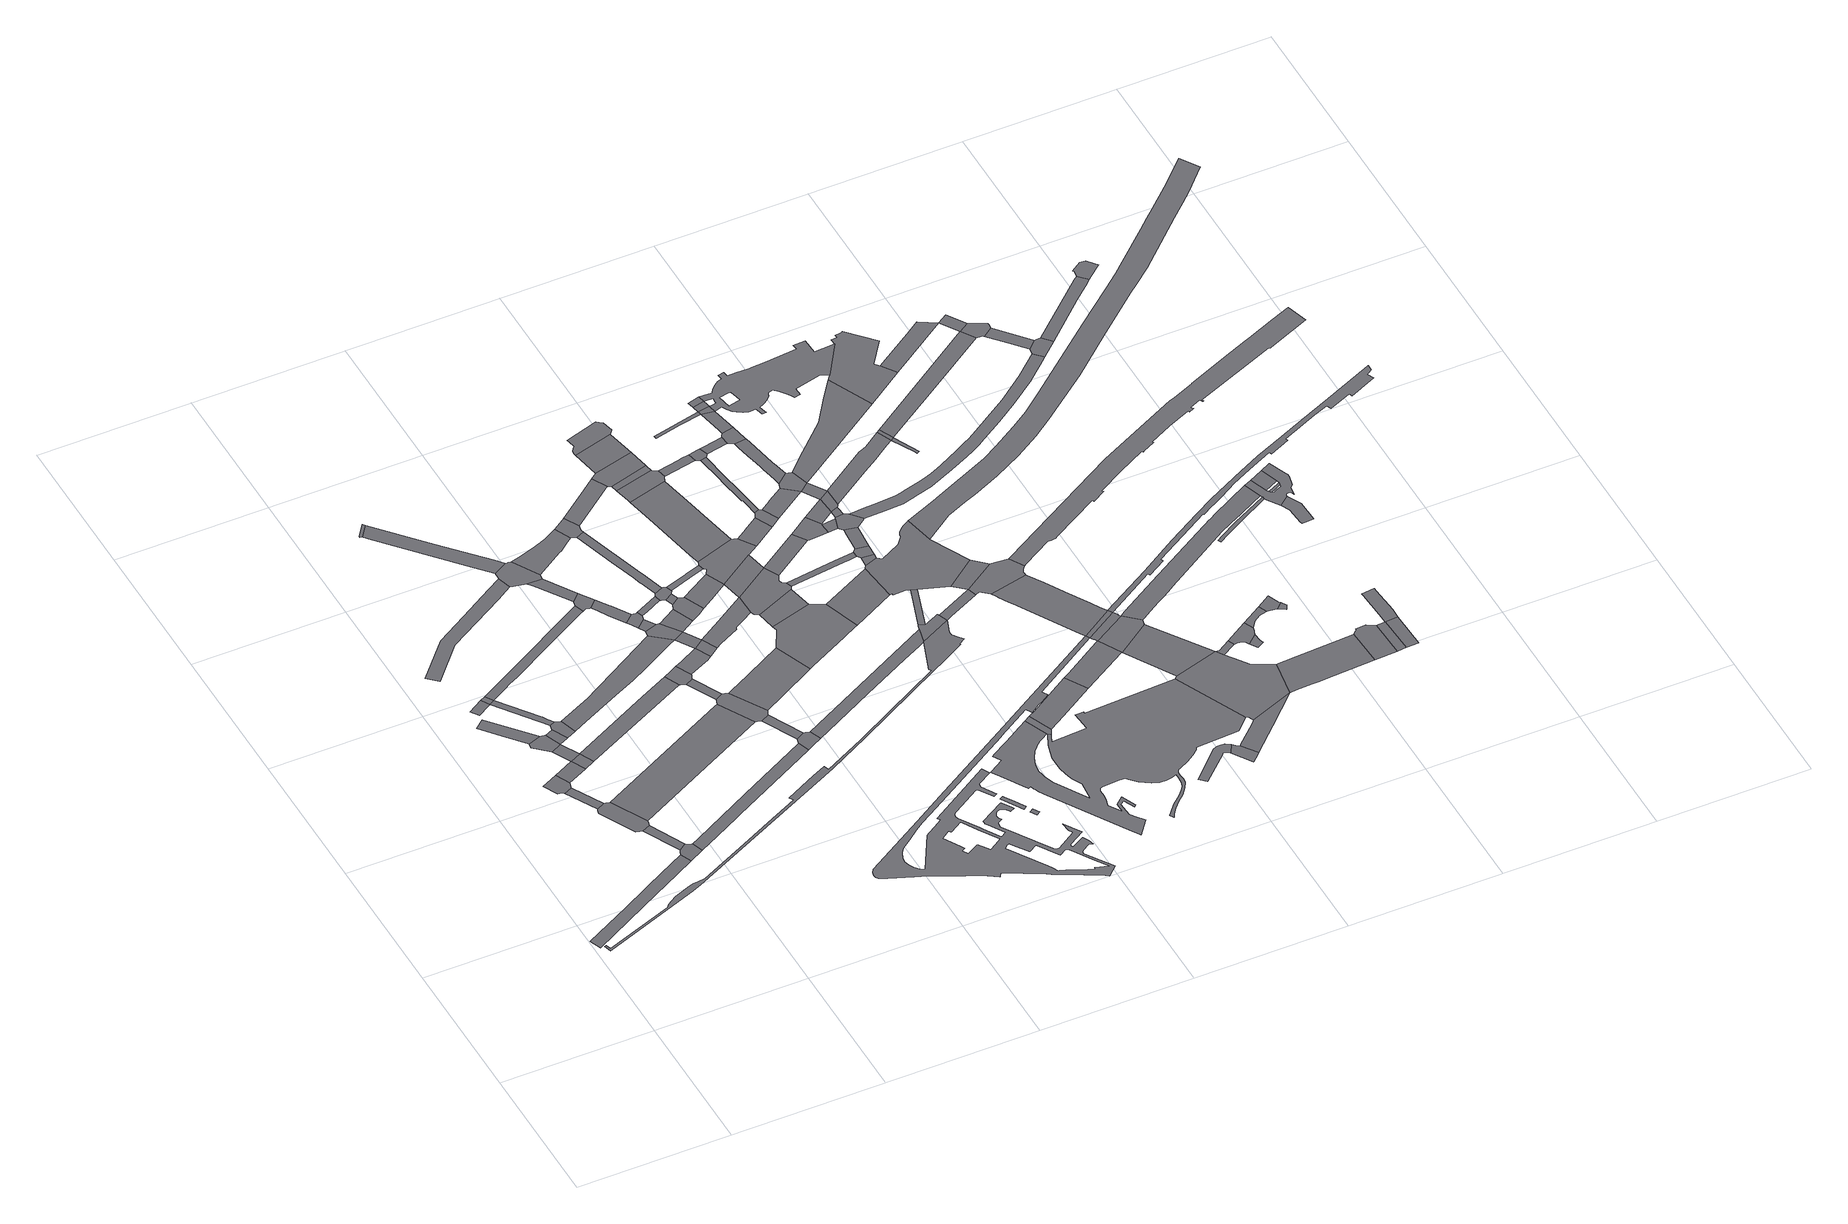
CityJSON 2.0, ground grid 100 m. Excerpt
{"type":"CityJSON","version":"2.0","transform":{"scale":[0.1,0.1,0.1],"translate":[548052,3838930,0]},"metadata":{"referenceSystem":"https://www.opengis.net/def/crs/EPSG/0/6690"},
"CityObjects":{
"road1":{"type":"Road","geometry":[{"type":"MultiSurface","lod":"1","boundaries":[[[0,1,2,3,4,5,6,7,8,9,10]]]}]},
"road2":{"type":"Road","geometry":[{"type":"MultiSurface","lod":"1","boundaries":[[[11,12,13,14,15,16,17,18,19,20]]]}]},
"road3":{"type":"Road","attributes":{"RoadStructureAttribute.sectionType":"1"},"geometry":[{"type":"MultiSurface","lod":"1","boundaries":[[[17,16,21,22]]]}]},
"road4":{"type":"Road","geometry":[{"type":"MultiSurface","lod":"1","boundaries":[[[23,24,22,21,25,26,27,28,29,30,31,32,33,34,35,36]]]}]},
"road5":{"type":"Road","attributes":{"RoadStructureAttribute.sectionType":"1"},"geometry":[{"type":"MultiSurface","lod":"1","boundaries":[[[37,38,39,40,41]]]}]},
"road6":{"type":"Road","attributes":{"RoadStructureAttribute.sectionType":"1"},"geometry":[{"type":"MultiSurface","lod":"1","boundaries":[[[42,43,44,45,46,47]]]}]},
"road7":{"type":"Road","attributes":{"RoadStructureAttribute.sectionType":"1"},"geometry":[{"type":"MultiSurface","lod":"1","boundaries":[[[48,11,20,49]]]}]},
"road8":{"type":"Road","attributes":{"RoadStructureAttribute.sectionType":"1"},"geometry":[{"type":"MultiSurface","lod":"1","boundaries":[[[32,31,50,51,52]]]}]},
"road9":{"type":"Road","geometry":[{"type":"MultiSurface","lod":"1","boundaries":[[[53,54,55,52,51,56,0,10,57,58,59,60]]]}]},
"road10":{"type":"Road","geometry":[{"type":"MultiSurface","lod":"1","boundaries":[[[61,62,41,40,63,64,65,66,67,68]]]}]},
"road11":{"type":"Road","geometry":[{"type":"MultiSurface","lod":"1","boundaries":[[[69,42,47,70]]]}]},
"road12":{"type":"Road","attributes":{"RoadStructureAttribute.sectionType":"1"},"geometry":[{"type":"MultiSurface","lod":"1","boundaries":[[[67,66,48,71]]]}]},
"road13":{"type":"Road","geometry":[{"type":"MultiSurface","lod":"1","boundaries":[[[71,48,49,72]]]}]},
"road14":{"type":"Road","attributes":{"RoadStructureAttribute.sectionType":"1"},"geometry":[{"type":"MultiSurface","lod":"1","boundaries":[[[73,74,75,76,70,47,77,78,79,80]]]}]},
"road15":{"type":"Road","attributes":{"RoadStructureAttribute.sectionType":"1"},"geometry":[{"type":"MultiSurface","lod":"1","boundaries":[[[81,68,67,82]]]}]},
"road16":{"type":"Road","geometry":[{"type":"MultiSurface","lod":"1","boundaries":[[[83,84,80,79,85,86,81,82,87,88]]]}]},
"road17":{"type":"Road","attributes":{"RoadStructureAttribute.sectionType":"1"},"geometry":[{"type":"MultiSurface","lod":"1","boundaries":[[[89,90,91,92,93,94,95,96,97,98]]]}]},
"road18":{"type":"Road","attributes":{"function":"3","RoadStructureAttribute.sectionType":"1"},"geometry":[{"type":"MultiSurface","lod":"1","boundaries":[[[99,100,36,35,101,102]]]}]},
"road19":{"type":"Road","geometry":[{"type":"MultiSurface","lod":"1","boundaries":[[[103,104,105,106,107]]]}]},
"road20":{"type":"Road","attributes":{"RoadStructureAttribute.sectionType":"1"},"geometry":[{"type":"MultiSurface","lod":"1","boundaries":[[[108,109,110,69,70,111,112,113,114,115,116]]]}]},
"road21":{"type":"Road","attributes":{"RoadStructureAttribute.sectionType":"1"},"geometry":[{"type":"MultiSurface","lod":"1","boundaries":[[[117,118,119,71,72,120,121,122,123]]]}]},
"road22":{"type":"Road","attributes":{"RoadStructureAttribute.sectionType":"1"},"geometry":[{"type":"MultiSurface","lod":"1","boundaries":[[[124,125,126,60,59,127,128,129,130]]]}]},
"road23":{"type":"Road","attributes":{"RoadStructureAttribute.sectionType":"1"},"geometry":[{"type":"MultiSurface","lod":"1","boundaries":[[[131,132,133,107,106,134,135,136,137,138]]]}]},
"road24":{"type":"Road","attributes":{"RoadStructureAttribute.sectionType":"1"},"geometry":[{"type":"MultiSurface","lod":"1","boundaries":[[[139,140,141,142,143,144,88,87,145,146,147,148,149,150,151]]]}]},
"road25":{"type":"Road","geometry":[{"type":"MultiSurface","lod":"1","boundaries":[[[152,153,154,155,156,157,158,159,160,161,162,163,164,165,166,167,168,169,170,171,172,173,174,175,176,177,178,179,180,181,182,183,184,185,186,187,188,189,190,191,192,193]]]}]},
"road26":{"type":"Road","geometry":[{"type":"MultiSurface","lod":"1","boundaries":[[[194,195,138,137,196,197,89,98,198,199,200,201,202]]]}]},
"road27":{"type":"Road","attributes":{"RoadStructureAttribute.sectionType":"1"},"geometry":[{"type":"MultiSurface","lod":"1","boundaries":[[[199,203,204,205,206,207,200]]]}]},
"road28":{"type":"Road","geometry":[{"type":"MultiSurface","lod":"1","boundaries":[[[208,209,117,123,210,211,212,213,214,215,216]]]}]},
"road29":{"type":"Road","attributes":{"RoadStructureAttribute.sectionType":"1"},"geometry":[{"type":"MultiSurface","lod":"1","boundaries":[[[213,212,217,218]]]}]},
"road30":{"type":"Road","geometry":[{"type":"MultiSurface","lod":"1","boundaries":[[[207,206,219,220,108,116,221,222,223,224,225]]]}]},
"road31":{"type":"Road","geometry":[{"type":"MultiSurface","lod":"1","boundaries":[[[226,227,218,217,228,229,99,102,230,231,232,233,234,235,236,237]]]}]},
"road32":{"type":"Road","attributes":{"RoadStructureAttribute.sectionType":"1"},"geometry":[{"type":"MultiSurface","lod":"1","boundaries":[[[238,239,225,224,240,241,242,243]]]}]},
"road33":{"type":"Road","attributes":{"RoadStructureAttribute.sectionType":"1"},"geometry":[{"type":"MultiSurface","lod":"1","boundaries":[[[233,232,244,245]]]}]},
"road34":{"type":"Road","geometry":[{"type":"MultiSurface","lod":"1","boundaries":[[[246,243,242,247,248,249,250,251,252]]]}]},
"road35":{"type":"Road","attributes":{"RoadStructureAttribute.sectionType":"1"},"geometry":[{"type":"MultiSurface","lod":"1","boundaries":[[[253,254,208,216,255,256,257,258]]]}]},
"road36":{"type":"Road","attributes":{"RoadStructureAttribute.sectionType":"1"},"geometry":[{"type":"MultiSurface","lod":"1","boundaries":[[[259,260,261,262,263,264,265,266,267,202,201,268,269,270,271,272,273]]]}]},
"road37":{"type":"Road","attributes":{"RoadStructureAttribute.sectionType":"1"},"geometry":[{"type":"MultiSurface","lod":"1","boundaries":[[[274,249,248,275,276]]]}]},
"road38":{"type":"Road","geometry":[{"type":"MultiSurface","lod":"1","boundaries":[[[277,278,245,244,279,124,130,280,281,282,283]]]}]},
"road39":{"type":"Road","geometry":[{"type":"MultiSurface","lod":"1","boundaries":[[[284,276,275,139,151,285,286]]]}]},
"road40":{"type":"Road","attributes":{"RoadStructureAttribute.sectionType":"1"},"geometry":[{"type":"MultiSurface","lod":"1","boundaries":[[[285,151,253,287]]]}]},
"road41":{"type":"Road","geometry":[{"type":"MultiSurface","lod":"1","boundaries":[[[287,253,258,288]]]}]},
"road42":{"type":"Road","attributes":{"RoadStructureAttribute.sectionType":"1"},"geometry":[{"type":"MultiSurface","lod":"1","boundaries":[[[289,290,252,251,291,292]]]}]},
"road43":{"type":"Road","attributes":{"RoadStructureAttribute.sectionType":"1"},"geometry":[{"type":"MultiSurface","lod":"1","boundaries":[[[293,286,285,294]]]}]},
"road44":{"type":"Road","attributes":{"function":"3","RoadStructureAttribute.sectionType":"1"},"geometry":[{"type":"MultiSurface","lod":"1","boundaries":[[[295,296,297,298,237,236,299,300]]]}]},
"road45":{"type":"Road","geometry":[{"type":"MultiSurface","lod":"1","boundaries":[[[301,302,259,273,303,304,305,306]]]}]},
"road46":{"type":"Road","attributes":{"RoadStructureAttribute.sectionType":"1"},"geometry":[{"type":"MultiSurface","lod":"1","boundaries":[[[307,308,309,310,311,312,304,303,313,314,315,316,317,318,319,320,321]]]}]},
"road47":{"type":"Road","geometry":[{"type":"MultiSurface","lod":"1","boundaries":[[[322,321,320,289,292,323,324,325,326,327]]]}]},
"road48":{"type":"Road","attributes":{"RoadStructureAttribute.sectionType":"1"},"geometry":[{"type":"MultiSurface","lod":"1","boundaries":[[[325,324,328,329]]]}]},
"road49":{"type":"Road","geometry":[{"type":"MultiSurface","lod":"1","boundaries":[[[329,328,330,293,294,331,332,333]]]}]},
"road50":{"type":"Road","attributes":{"RoadStructureAttribute.sectionType":"1"},"geometry":[{"type":"MultiSurface","lod":"1","boundaries":[[[334,335,287,288,336,337,338,339,340,341,342,343,344,345]]]}]},
"road51":{"type":"Road","attributes":{"RoadStructureAttribute.sectionType":"1"},"geometry":[{"type":"MultiSurface","lod":"1","boundaries":[[[346,347,348,349,327,326,350,351,352]]]}]},
"road52":{"type":"Road","attributes":{"RoadStructureAttribute.sectionType":"1"},"geometry":[{"type":"MultiSurface","lod":"1","boundaries":[[[353,354,333,332,355,356]]]}]},
"road53":{"type":"Road","attributes":{"RoadStructureAttribute.sectionType":"1"},"geometry":[{"type":"MultiSurface","lod":"1","boundaries":[[[357,358,359,301,306,360]]]}]},
"road54":{"type":"Road","geometry":[{"type":"MultiSurface","lod":"1","boundaries":[[[361,362,363,364,365,366,367]]]}]},
"road55":{"type":"Road","geometry":[{"type":"MultiSurface","lod":"1","boundaries":[[[368,369,370,371]]]}]},
"road56":{"type":"Road","attributes":{"RoadStructureAttribute.sectionType":"1"},"geometry":[{"type":"MultiSurface","lod":"1","boundaries":[[[372,373,374,375,376,377,378,379,380,381,382,383,384,385,386,387,388,389,390,391,392,393,394,395,396,397,398,399,400,401,402,403,404,405,406,407,408,409,410,411,412,413,414,415,416,417,418,419,420,421,422,423,424,425,426,427,428,429,430,431,432,433,434,435,436,437,438,439,440,441,442,443,444,445,446,447,448,449,450,451,452,453,454,455,456,457,458,459,460,461,462,463,464,465,466,467,468,469,470,471,472,473,474,475,476,477,478,479,480,481,482,483,484,485,486,487,488,489,490,491,492],[493,494,495,496,497,498,499,500,501,502,503,504,505,506,507,508],[509,510,511,512,513,514,515,516,517,518,519,520,521,522,523,524,525,526,527,528,529,530]]]}]},
"road57":{"type":"Road","attributes":{"RoadStructureAttribute.sectionType":"1"},"geometry":[{"type":"MultiSurface","lod":"1","boundaries":[[[531,532,283,282,533,534,535,536,193]]]}]},
"road58":{"type":"Road","geometry":[{"type":"MultiSurface","lod":"1","boundaries":[[[537,538,539,540,295,300,541,542,543,544,545]]]}]},
"road59":{"type":"Road","attributes":{"RoadStructureAttribute.sectionType":"1"},"geometry":[{"type":"MultiSurface","lod":"1","boundaries":[[[546,547,539,538]]]}]},
"road60":{"type":"Road","attributes":{"RoadStructureAttribute.sectionType":"1"},"geometry":[{"type":"MultiSurface","lod":"1","boundaries":[[[548,356,334,549]]]}]},
"road61":{"type":"Road","geometry":[{"type":"MultiSurface","lod":"1","boundaries":[[[549,334,345,550,547,546,551,552,553,554,555,556]]]}]},
"road62":{"type":"Road","geometry":[{"type":"MultiSurface","lod":"1","boundaries":[[[557,558,559,560,561,346,352,562,353,356,548,563,564,565]]]}]},
"road63":{"type":"Road","attributes":{"RoadStructureAttribute.sectionType":"1"},"geometry":[{"type":"MultiSurface","lod":"1","boundaries":[[[566,567,568,569,570,571,572,573,560,559]]]}]},
"road64":{"type":"Road","geometry":[{"type":"MultiSurface","lod":"1","boundaries":[[[574,575,576,577,357,360,578,579,580]]]}]},
"road65":{"type":"Road","geometry":[{"type":"MultiSurface","lod":"1","boundaries":[[[581,582,583,570,569,584,585,586]]]}]},
"road66":{"type":"Road","attributes":{"RoadStructureAttribute.sectionType":"1"},"geometry":[{"type":"MultiSurface","lod":"1","boundaries":[[[580,579,582,581]]]}]},
"road67":{"type":"Road","attributes":{"RoadStructureAttribute.sectionType":"1"},"geometry":[{"type":"MultiSurface","lod":"1","boundaries":[[[587,588,575,574]]]}]},
"road68":{"type":"Road","geometry":[{"type":"MultiSurface","lod":"1","boundaries":[[[589,590,591,592,593,594,595,596,588,587,597,598]]]}]},
"road69":{"type":"Road","attributes":{"RoadStructureAttribute.sectionType":"1"},"geometry":[{"type":"MultiSurface","lod":"1","boundaries":[[[599,600,601,602,565,564,563,603]]]}]},
"road70":{"type":"Road","attributes":{"RoadStructureAttribute.sectionType":"1"},"geometry":[{"type":"MultiSurface","lod":"1","boundaries":[[[604,549,556,605,606,607]]]}]},
"road71":{"type":"Road","attributes":{"function":"3","RoadStructureAttribute.sectionType":"1"},"geometry":[{"type":"MultiSurface","lod":"1","boundaries":[[[608,609,545,544,610,611,612,613]]]}]},
"road72":{"type":"Road","attributes":{"RoadStructureAttribute.sectionType":"1"},"geometry":[{"type":"MultiSurface","lod":"1","boundaries":[[[614,615,616,617,618,553,552,619,620,621]]]}]},
"road73":{"type":"Road","attributes":{"RoadStructureAttribute.sectionType":"1"},"geometry":[{"type":"MultiSurface","lod":"1","boundaries":[[[622,623,624,586,585,625]]]}]},
"road74":{"type":"Road","geometry":[{"type":"MultiSurface","lod":"1","boundaries":[[[626,627,628,629,630]]]}]},
"road75":{"type":"Road","geometry":[{"type":"MultiSurface","lod":"1","boundaries":[[[631,632,633,634,635,599,603,636,637]]]}]},
"road76":{"type":"Road","attributes":{"RoadStructureAttribute.sectionType":"1"},"geometry":[{"type":"MultiSurface","lod":"1","boundaries":[[[638,639,640,641,642,643,644,645,646,647,633,632]]]}]},
"road77":{"type":"Road","geometry":[{"type":"MultiSurface","lod":"1","boundaries":[[[648,649,650,651,652,653,654,531,193,192,655,656]]]}]},
"road78":{"type":"Road","geometry":[{"type":"MultiSurface","lod":"1","boundaries":[[[657,658,659,622,625,660,641,640,661,662]]]}]},
"road79":{"type":"Road","geometry":[{"type":"MultiSurface","lod":"1","boundaries":[[[663,604,607,664,665,666,667,668,669]]]}]},
"road80":{"type":"Road","geometry":[{"type":"MultiSurface","lod":"1","boundaries":[[[627,670,671,672,673,674,675,676,677,678,679,680,681,682,683,684,685,686,687,688,689,690,691,692,693,694,695,696,697,698,699,700,701,702,703,704,705,706,707,708,709,710,711,712,713,714,715,716,717,718,719,720,721,722,723,724,725,726,727,728,729,730,731,732,733,734,735,736,737,738,739,740,741,742,743,744,745,746,747,748,749,750,751,752,753,754,755,756,757,758,759,760,761,629,628],[762,763,764,765,766,767,768,769,770,771,772,773,774,775,776,777,778,779,780,781,628]]]}]},
"road81":{"type":"Road","attributes":{"RoadStructureAttribute.sectionType":"1"},"geometry":[{"type":"MultiSurface","lod":"1","boundaries":[[[782,652,651,783]]]}]},
"road82":{"type":"Road","attributes":{"RoadStructureAttribute.sectionType":"1"},"geometry":[{"type":"MultiSurface","lod":"1","boundaries":[[[784,785,786,787,788,789,790,791,792,626,630,793,794]]]}]},
"road83":{"type":"Road","attributes":{"RoadStructureAttribute.sectionType":"1"},"geometry":[{"type":"MultiSurface","lod":"1","boundaries":[[[795,796,797,637,636,798]]]}]},
"road84":{"type":"Road","attributes":{"RoadStructureAttribute.sectionType":"1"},"geometry":[{"type":"MultiSurface","lod":"1","boundaries":[[[799,800,801,802,803,804,805]]]}]},
"road85":{"type":"Road","geometry":[{"type":"MultiSurface","lod":"1","boundaries":[[[806,807,808,809,810]]]}]},
"road86":{"type":"Road","attributes":{"RoadStructureAttribute.sectionType":"1"},"geometry":[{"type":"MultiSurface","lod":"1","boundaries":[[[811,812,657,662,813]]]}]},
"road87":{"type":"Road","geometry":[{"type":"MultiSurface","lod":"1","boundaries":[[[814,815,614,621,816,806,810,817]]]}]},
"road88":{"type":"Road","attributes":{"RoadStructureAttribute.sectionType":"1"},"geometry":[{"type":"MultiSurface","lod":"1","boundaries":[[[818,819,820,667,666,821,822]]]}]},
"road89":{"type":"Road","attributes":{"RoadStructureAttribute.sectionType":"1"},"geometry":[{"type":"MultiSurface","lod":"1","boundaries":[[[823,663,669,824,825,826,827]]]}]},
"road90":{"type":"Road","attributes":{"RoadStructureAttribute.sectionType":"1"},"geometry":[{"type":"MultiSurface","lod":"1","boundaries":[[[828,829,830,814,817,831]]]}]},
"road91":{"type":"Road","attributes":{"RoadStructureAttribute.sectionType":"1"},"geometry":[{"type":"MultiSurface","lod":"1","boundaries":[[[832,833,834,656,655,835,836]]]}]},
"road92":{"type":"Road","geometry":[{"type":"MultiSurface","lod":"1","boundaries":[[[837,838,839,840,795,798,841,842]]]}]},
"road93":{"type":"Road","attributes":{"RoadStructureAttribute.sectionType":"1"},"geometry":[{"type":"MultiSurface","lod":"1","boundaries":[[[843,844,845,846,847,848,849,850,851,852,853,854,855,856,839,838]]]}]},
"road94":{"type":"Road","attributes":{"RoadStructureAttribute.sectionType":"1"},"geometry":[{"type":"MultiSurface","lod":"1","boundaries":[[[857,858,827,859,860,861]]]}]},
"road95":{"type":"Road","geometry":[{"type":"MultiSurface","lod":"1","boundaries":[[[862,863,861,860,864,818,822,865,828,831,866,867,868,869]]]}]},
"road96":{"type":"Road","geometry":[{"type":"MultiSurface","lod":"1","boundaries":[[[870,871,872,873,811,813,874,847,846]]]}]},
"road97":{"type":"Road","attributes":{"RoadStructureAttribute.sectionType":"1"},"geometry":[{"type":"MultiSurface","lod":"1","boundaries":[[[805,875,876,877,878,872,871,879,880]]]}]},
"road98":{"type":"Road","attributes":{"RoadStructureAttribute.sectionType":"1"},"geometry":[{"type":"MultiSurface","lod":"1","boundaries":[[[881,841,798,823,882]]]}]},
"road99":{"type":"Road","geometry":[{"type":"MultiSurface","lod":"1","boundaries":[[[882,823,827,858,883,884]]]}]},
"road100":{"type":"Road","geometry":[{"type":"MultiSurface","lod":"1","boundaries":[[[885,799,805,880]]]}]},
"road101":{"type":"Road","geometry":[{"type":"MultiSurface","lod":"1","boundaries":[[[886,887,888,799,885]]]}]},
"road102":{"type":"Road","geometry":[{"type":"MultiSurface","lod":"1","boundaries":[[[889,890,888,887]]]}]},
"road103":{"type":"Road","geometry":[{"type":"MultiSurface","lod":"1","boundaries":[[[891,892,893,894,895,896,897,898,899,900,809,808,608,613,901,902,903,904,782,783,905,906,907]]]}]},
"road104":{"type":"Road","geometry":[{"type":"MultiSurface","lod":"1","boundaries":[[[908,909,910,911,912,913,914,915,916,917,918,919,920,921]]]}]},
"road105":{"type":"Road","attributes":{"RoadStructureAttribute.sectionType":"6"},"geometry":[{"type":"MultiSurface","lod":"1","boundaries":[[[922,923,924,925,784,794,926,927,928]]]}]},
"road106":{"type":"Road","attributes":{"function":"3","RoadStructureAttribute.sectionType":"1"},"geometry":[{"type":"MultiSurface","lod":"1","boundaries":[[[906,905,832,929]]]}]},
"road107":{"type":"Road","geometry":[{"type":"MultiSurface","lod":"1","boundaries":[[[929,832,836,930,931,932,933,934,935,936,937,938,939,940,941,942,943,944]]]}]},
"road108":{"type":"Road","geometry":[{"type":"MultiSurface","lod":"1","boundaries":[[[945,921,920,946,947,948,949]]]}]},
"road109":{"type":"Road","attributes":{"RoadStructureAttribute.sectionType":"7"},"geometry":[{"type":"MultiSurface","lod":"1","boundaries":[[[950,951,952,953,954,955,956,957,932,931,958,959,960,961,962,963,964,372,965]]]}]},
"road110":{"type":"Road","attributes":{"RoadStructureAttribute.sectionType":"1"},"geometry":[{"type":"MultiSurface","lod":"1","boundaries":[[[966,967,968,882,884,969,970,971,972,973,974,975,976]]]}]},
"road111":{"type":"Road","attributes":{"RoadStructureAttribute.sectionType":"1"},"geometry":[{"type":"MultiSurface","lod":"1","boundaries":[[[977,978,979,980,981,842,841,982,983,984,985]]]}]},
"road112":{"type":"Road","geometry":[{"type":"MultiSurface","lod":"1","boundaries":[[[965,372,492,986]]]}]},
"road113":{"type":"Road","attributes":{"RoadStructureAttribute.sectionType":"7"},"geometry":[{"type":"MultiSurface","lod":"1","boundaries":[[[987,988,989,986,492,990,991,922,992]]]}]},
"road114":{"type":"Road","geometry":[{"type":"MultiSurface","lod":"1","boundaries":[[[992,922,928,993,994,995]]]}]},
"road115":{"type":"Road","geometry":[{"type":"MultiSurface","lod":"1","boundaries":[[[996,997,998,999,1000,1001,1002,1003,1004,1005,1006,1007,1008,1009,1010,1011,1012,1013,1014,1015,1016,1017,1018,1019,1020,1021,1022,1023,1024,1025,889,887,1026,1027,1028,1029,885,880,1030,1031,1032,1033,1034,1035,1036,1037,1038,1039,1040,1041,1042,1043,1044,1045,1046,1047],[1048,1049,1050,1051,1052,1053,1054,1055,1056,1057,1058,1059,1060,1061]]]}]},
"road116":{"type":"Road","attributes":{"RoadStructureAttribute.sectionType":"1"},"geometry":[{"type":"MultiSurface","lod":"1","boundaries":[[[1062,1063,1064,1065,1066,1067,1068,1069,949,948]]]}]},
"road117":{"type":"Road","attributes":{"RoadStructureAttribute.sectionType":"1"},"geometry":[{"type":"MultiSurface","lod":"1","boundaries":[[[1070,993,928,1071,1072]]]}]},
"road118":{"type":"Road","geometry":[{"type":"MultiSurface","lod":"1","boundaries":[[[1073,966,976,1074]]]}]},
"road119":{"type":"Road","geometry":[{"type":"MultiSurface","lod":"1","boundaries":[[[1072,1071,753,752,1075,1076,1064,1063,1077,1078,1079,1080,1081,1082]]]}]},
"road120":{"type":"Road","geometry":[{"type":"MultiSurface","lod":"1","boundaries":[[[1083,1084,1085,1086,1087,1074,976]]]}]},
"road121":{"type":"Road","geometry":[{"type":"MultiSurface","lod":"1","boundaries":[[[1088,1089,1072,1082,1090,1091]]]}]},
"road122":{"type":"Road","attributes":{"RoadStructureAttribute.sectionType":"1"},"geometry":[{"type":"MultiSurface","lod":"1","boundaries":[[[1092,1093,1094,1095,1096,1097,1098,1099,1100,1101,1102,1103,1104,1105,1106,1107,1108,1109,1110,1111,1112,1113,1114,1115,1116,1117,1118,869,868,1119,1120,1121,1122,1123,1124,1125,1126,1127,1128,1129,1130,1131,1132,1133,1134,1135,1136,1137,1138,1139]]]}]},
"road123":{"type":"Road","geometry":[{"type":"MultiSurface","lod":"1","boundaries":[[[1140,1141,1142,1143,1144,1006,1005,1145,1146,977,985,1147,1148,1149,1150,1151]]]}]},
"road124":{"type":"Road","geometry":[{"type":"MultiSurface","lod":"1","boundaries":[[[1152,1088,1091,1153,1154,1155,1156,1157,1158,1159,1160]]]}]},
"road125":{"type":"Road","geometry":[{"type":"MultiSurface","lod":"1","boundaries":[[[1161,1162,1163,1158,1157]]]}]},
"road126":{"type":"Road","attributes":{"RoadStructureAttribute.sectionType":"1"},"geometry":[{"type":"MultiSurface","lod":"1","boundaries":[[[1164,1073,1074,1165,1166,1167]]]}]},
"road127":{"type":"Road","attributes":{"RoadStructureAttribute.sectionType":"1"},"geometry":[{"type":"MultiSurface","lod":"1","boundaries":[[[1168,1152,1160,1169,1170,1171]]]}]},
"road128":{"type":"Road","attributes":{"RoadStructureAttribute.sectionType":"1"},"geometry":[{"type":"MultiSurface","lod":"1","boundaries":[[[1172,1173,1077,1063,1174,1175,1176,1177,1178]]]}]},
"road129":{"type":"Road","attributes":{"RoadStructureAttribute.sectionType":"1"},"geometry":[{"type":"MultiSurface","lod":"1","boundaries":[[[1179,1180,1181,1182,1183,1184,1185,1186,1187,992,995,1188,1189,1190,1191,1192,1193,1194,1195,1196,1197,1198,1199,1200,1201,1202]]]}]},
"road130":{"type":"Road","attributes":{"RoadStructureAttribute.sectionType":"1"},"geometry":[{"type":"MultiSurface","lod":"1","boundaries":[[[1203,1204,1205,1206,1148,1147,1207]]]}]},
"road131":{"type":"Road","geometry":[{"type":"MultiSurface","lod":"1","boundaries":[[[1208,1168,1171,1209,1210,1211,1212]]]}]},
"road132":{"type":"Road","geometry":[{"type":"MultiSurface","lod":"1","boundaries":[[[1213,1214,1215,1216,1211,1210]]]}]},
"road133":{"type":"Road","geometry":[{"type":"MultiSurface","lod":"1","boundaries":[[[1217,1218,1219,1220,1221,1172,1178,1222,1223]]]}]},
"road134":{"type":"Road","attributes":{"RoadStructureAttribute.sectionType":"1"},"geometry":[{"type":"MultiSurface","lod":"1","boundaries":[[[1224,1207,1164,1225]]]}]},
"road135":{"type":"Road","attributes":{"RoadStructureAttribute.sectionType":"1"},"geometry":[{"type":"MultiSurface","lod":"1","boundaries":[[[1226,1227,1223,1222,1228]]]}]},
"road136":{"type":"Road","geometry":[{"type":"MultiSurface","lod":"1","boundaries":[[[1225,1164,1167,1229,1230,1231,1232,1233,1234]]]}]},
"road137":{"type":"Road","geometry":[{"type":"MultiSurface","lod":"1","boundaries":[[[1235,1236,1237,1238,1239,1240,1241,1242,1243]]]}]},
"road138":{"type":"Road","geometry":[{"type":"MultiSurface","lod":"1","boundaries":[[[1244,1226,1228,1245]]]}]},
"road139":{"type":"Road","attributes":{"RoadStructureAttribute.sectionType":"1"},"geometry":[{"type":"MultiSurface","lod":"1","boundaries":[[[1232,1231,1246,1247,1248,1249]]]}]},
"road140":{"type":"Road","attributes":{"RoadStructureAttribute.sectionType":"1"},"geometry":[{"type":"MultiSurface","lod":"1","boundaries":[[[1250,1251,1252,1253,1254,1255,1226,1244]]]}]},
"road141":{"type":"Road","attributes":{"function":"3","RoadStructureAttribute.sectionType":"1"},"geometry":[{"type":"MultiSurface","lod":"1","boundaries":[[[1256,1257,1258,1259,1260,1261,1262,1263,1264,1265,1266,1267,1268,1269,1270,944,943,1271,1272,1273,1274,1275,1276,1277,1278,1279,1280,1281,1282,1283,1284,1285,1286,1287,1288,1289,1290,1291,1292,1293,1294,1295,1296,1297,1298,1299,1300,1301,1302,1303,1304,1305,1306,1307,1308,1309,1310]]]}]},
"road142":{"type":"Road","geometry":[{"type":"MultiSurface","lod":"1","boundaries":[[[1311,1312,1313,1314,1315,1316,1317,1318,1319,1320,1321,1322,1323,1324,1325,965,986,1326,1327,1328,1329,1330,1331,1332,1333,1334,1335,1336,1337,1338,1339,1340,1341,1342,1343,1344,1345,1346,1347]]]}]},
"road143":{"type":"Road","geometry":[{"type":"MultiSurface","lod":"1","boundaries":[[[1249,1248,1348,1092,1139,1349,1350]]]}]},
"road144":{"type":"Road","attributes":{"RoadStructureAttribute.sectionType":"1"},"geometry":[{"type":"MultiSurface","lod":"1","boundaries":[[[1351,1352,1353,1354,1355,1356,1357,1358,1359,1360,1361,1362,1363,1364,1365,1366,1367,1368,891,907,1369,1370,1371,1372,1373,1374,1375,1376,1377,1378,1379,1380,1381,1382,1383,1384]]]}]},
"road145":{"type":"Road","attributes":{"RoadStructureAttribute.sectionType":"1"},"geometry":[{"type":"MultiSurface","lod":"1","boundaries":[[[1385,1386,1387,1388,1389,1390,1391,1392]]]}]},
"road146":{"type":"Road","attributes":{"RoadStructureAttribute.sectionType":"1"},"geometry":[{"type":"MultiSurface","lod":"1","boundaries":[[[1393,1394,1395,1396,1397,1398,1399,1400,1401,1402,1403,1404,1405,1406,1179,1202,1235,1243,1407,1408,1392,1391,1409,1410,1411,1412,1413,1414,1415,1416,1417,1418,1419,1420,1421,1422,1423,1424]]]}]},
"road147":{"type":"Road","geometry":[{"type":"MultiSurface","lod":"1","boundaries":[[[1394,1425,1406,1405,1426,1395]]]}]},
"road148":{"type":"Road","geometry":[{"type":"MultiSurface","lod":"1","boundaries":[[[1396,1427,1404,1403,1428,1397]]]}]},
"road149":{"type":"Road","attributes":{"RoadStructureAttribute.sectionType":"1"},"geometry":[{"type":"MultiSurface","lod":"1","boundaries":[[[1429,1430,1350,1349,1431,1432,1433]]]}]},
"road150":{"type":"Road","geometry":[{"type":"MultiSurface","lod":"1","boundaries":[[[1434,1435,1436,1429,1433,1437,1438,1439,1440]]]}]}
},
"vertices":[
[811,1274,0],[737,1235,0],[528,1123,0],[502,1109,0],[327,1015,0],[326,1015,0],[10,845,0],[38,768,0],[540,1039,0],[616,1080,0],[840,1201,0],
[465,2206,0],[359,2154,0],[405,2059,0],[417,2056,0],[443,2050,0],[444,2046,0],[497,2070,0],[498,2076,0],[507,2102,0],[511,2113,0],
[554,1840,0],[607,1867,0],
[621,1863,0],[608,1866,0],[554,1838,0],[550,1827,0],[543,1805,0],[664,1567,0],[688,1561,0],[704,1557,0],[705,1556,0],[759,1581,0],[759,1583,0],[764,1599,0],[770,1619,0],[646,1857,0],
[297,2823,0],[235,2771,0],[337,2649,0],[450,2517,0],[532,2547,0],
[363,2973,0],[265,2913,0],[302,2863,0],[379,2910,0],[384,2913,0],[395,2920,0],
[600,2272,0],[646,2179,0],
[823,1320,0],[826,1313,0],[874,1348,0],
[912,1327,0],[894,1333,0],[879,1338,0],[821,1300,0],[869,1215,0],[912,1238,0],[940,1252,0],[914,1326,0],
[564,2540,0],[563,2540,0],[445,2493,0],[443,2481,0],[442,2479,0],[537,2396,0],[608,2430,0],[568,2539,0],
[398,2990,0],[433,2941,0],
[672,2309,0],
[718,2215,0],
[637,2658,0],[618,2687,0],[616,2689,0],[616,2690,0],[585,2663,0],[591,2655,0],[629,2603,0],[664,2620,0],
[621,2564,0],[671,2461,0],
[697,2604,0],[667,2615,0],[629,2601,0],[622,2568,0],[737,2493,0],[701,2603,0],
[923,3859,0],[830,3803,0],[597,3662,0],[382,3532,0],[159,3285,0],[227,3224,0],[439,3462,0],[738,3640,0],[839,3700,0],[949,3766,0],
[1575,2332,0],[1559,2324,0],[1170,1825,0],[1705,2098,0],
[422,4627,0],[361,4546,0],[359,4536,0],[373,4532,0],[435,4613,0],
[1215,3451,0],[614,3112,0],[492,3044,0],[532,2997,0],[577,3024,0],[645,3060,0],[908,3208,0],[1220,3383,0],[1236,3391,0],
[1408,2678,0],[1219,2583,0],[919,2432,0],[1004,2356,0],[1332,2521,0],[1371,2539,0],[1452,2578,0],
[1848,1821,0],[1378,1572,0],[969,1355,0],[1075,1323,0],[1243,1411,0],[1274,1428,0],[1875,1745,0],
[968,4015,0],[841,4155,0],[723,4288,0],[401,4500,0],[809,4040,0],[810,4039,0],[925,3909,0],[1016,3960,0],
[1476,3035,0],[1150,2843,0],[1147,2842,0],[1032,2773,0],[1001,2755,0],[932,2714,0],[830,2538,0],[1083,2660,0],[1237,2735,0],[1336,2789,0],[1337,2789,0],[1553,2909,0],[1601,2935,0],
[2807,2050,0],[2817,2035,0],[2451,1834,0],[2188,1691,0],[2019,1602,0],[1904,1546,0],[1891,1577,0],[1804,1535,0],[1591,1429,0],[1606,1400,0],[1389,1296,0],[1220,1211,0],[1034,1122,0],[847,1028,0],[802,1025,0],[767,1020,0],[737,1014,0],[625,971,0],[586,945,0],[558,925,0],[543,907,0],[88,738,0],[77,773,0],[65,769,0],[79,719,0],[96,726,0],[736,965,0],[799,993,0],[1930,1539,0],[2219,1692,0],[2835,2028,0],[2910,2069,0],[3067,2160,0],[3063,2165,0],[3107,2191,0],[3075,2229,0],[3065,2244,0],[3058,2254,0],[3055,2269,0],[3057,2284,0],[3088,2377,0],[2884,2272,0],
[1033,3958,0],[1030,3958,0],[925,3896,0],[924,3875,0],[969,3762,0],[1049,3748,0],[1148,3742,0],[1152,3780,0],[1053,3955,0],
[1068,3720,0],[1088,3691,0],[1222,3494,0],[1225,3491,0],[1278,3542,0],
[1504,2727,0],[1465,2708,0],[1458,2575,0],[1488,2563,0],[1490,2562,0],[1542,2590,0],[1541,2592,0],[1554,2622,0],[1555,2626,0],
[1588,2371,0],[1639,2399,0],
[1224,3486,0],[1218,3463,0],[1257,3401,0],[1269,3400,0],[1282,3397,0],[1287,3397,0],[1340,3448,0],
[1657,2393,0],[1641,2399,0],[1588,2370,0],[1583,2354,0],[1730,2093,0],[1741,2090,0],[1743,2090,0],[1798,2118,0],[1798,2119,0],[1803,2130,0],[1813,2155,0],[1677,2385,0],
[1398,3359,0],[1397,3360,0],[1314,3353,0],[1353,3290,0],[1415,3189,0],[1474,3243,0],
[1859,1860,0],[1912,1888,0],
[1502,3235,0],[1425,3174,0],[1458,3120,0],[1518,3173,0],[1519,3176,0],[1525,3201,0],[1512,3240,0],
[1676,2817,0],[1555,2753,0],[1677,2684,0],[1688,2689,0],[1710,2705,0],[1725,2715,0],
[1403,4090,0],[1366,4070,0],[1317,4044,0],[1301,4036,0],[1284,4029,0],[1275,4025,0],[1268,4022,0],[1218,4004,0],[1109,3970,0],[1337,3900,0],[1339,3901,0],[1351,3908,0],[1405,3950,0],[1447,3983,0],[1451,3986,0],
[1558,3109,0],[1485,3075,0],[1563,3100,0],
[1926,1885,0],[1925,1885,0],[1855,1846,0],[1938,1779,0],[1958,1789,0],[1981,1801,0],[1953,1879,0],
[1585,3098,0],[1672,2974,0],[1586,3097,0],
[1741,2864,0],
[1791,2761,0],
[1667,3317,0],[1662,3314,0],[1565,3220,0],[1675,3273,0],
[1710,3172,0],[1768,3032,0],
[2098,2609,0],[1862,2484,0],[1817,2460,0],[1805,2453,0],[1943,2225,0],[2191,2360,0],
[1491,4152,0],[1480,4143,0],[1486,3974,0],[1540,3998,0],[1534,4018,0],[1543,4055,0],
[1693,3500,0],[1693,3502,0],[1692,3504,0],[1688,3517,0],[1688,3518,0],[1683,3535,0],[1489,3966,0],[1572,3691,0],[1624,3519,0],[1642,3460,0],[1642,3459,0],[1643,3458,0],[1677,3344,0],[1678,3340,0],[1733,3366,0],
[1741,3364,0],[1683,3271,0],[1706,3263,0],[1758,3296,0],[1773,3319,0],[1759,3358,0],
[1726,3210,0],[1777,3246,0],
[1711,3174,0],[1822,3065,0],[1874,3101,0],[1812,3234,0],
[2098,3092,0],[1904,2966,0],[1823,2784,0],[1876,2810,0],[1963,2854,0],[1963,2858,0],[1964,2862,0],[1965,2864,0],[1966,2866,0],[1973,2871,0],[2028,2903,0],[2100,2946,0],
[2010,3441,0],[1913,3409,0],[1904,3406,0],[1760,3359,0],[1774,3320,0],[1916,3368,0],[2020,3403,0],
[2015,3353,0],[1980,3332,0],[1943,3147,0],[2070,3232,0],
[1787,4380,0],[1701,4314,0],[1700,4313,0],[1839,4282,0],
[2703,886,0],[2681,873,0],[2684,868,0],[2767,732,0],[2787,747,0],[2747,816,0],[2708,880,0],
[2813,655,0],[2835,670,0],[2810,712,0],[2787,697,0],
[3747,1898,0],[2923,1386,0],[2423,1077,0],[2164,916,0],[1753,662,0],[1738,642,0],[1734,617,0],[1736,597,0],[1746,582,0],[1766,570,0],[1792,557,0],[1937,501,0],[1973,485,0],[2135,411,0],[2207,376,0],[2291,335,0],[2384,278,0],[2399,306,0],[2635,177,0],[2660,164,0],[2694,145,0],[2745,119,0],[2826,75,0],[2934,14,0],[2952,4,0],[2955,2,0],[3021,62,0],[2930,201,0],[2904,241,0],[2904,253,0],[2914,264,0],[2961,292,0],[2974,297,0],[2991,289,0],[2981,327,0],[2961,363,0],[2876,318,0],[2869,328,0],[2871,338,0],[2876,346,0],[2978,407,0],[2909,521,0],[2915,454,0],[2928,434,0],[2928,426,0],[2925,424,0],[2801,345,0],[2783,342,0],[2773,347,0],[2766,355,0],[2575,660,0],[2578,695,0],[2610,713,0],[2598,735,0],[2597,738,0],[2597,755,0],[2602,770,0],[2614,783,0],[2634,791,0],[2649,788,0],[2664,783,0],[2678,766,0],[2689,751,0],[2717,766,0],[2710,778,0],[2670,839,0],[2669,841,0],[2507,744,0],[2507,734,0],[2507,722,0],[2518,705,0],[2581,603,0],[2544,580,0],[2476,689,0],[2465,707,0],[2395,818,0],[2386,833,0],[2381,853,0],[2383,866,0],[2386,876,0],[2403,886,0],[2587,1003,0],[2597,1003,0],[2605,993,0],[2660,908,0],[2683,921,0],[2624,1015,0],[2629,1041,0],[2726,1101,0],[2700,1151,0],[2412,971,0],[2278,887,0],[2292,865,0],[2234,829,0],[2184,799,0],[2164,783,0],[2022,528,0],[1992,547,0],[1969,572,0],[1954,604,0],[1943,639,0],[1950,674,0],[1965,714,0],[1990,747,0],[2054,795,0],[2124,851,0],[2143,863,0],[2185,890,0],[2253,932,0],[2419,1034,0],[2919,1343,0],[2924,1347,0],[2926,1348,0],[3155,1491,0],[3177,1453,0],[3239,1494,0],[3267,1509,0],[3326,1545,0],[3327,1546,0],[3307,1586,0],[3761,1875,0],[2307,538,0],[2286,572,0],[2311,587,0],[2294,617,0],[2235,719,0],[2289,757,0],[2300,742,0],[2302,744,0],[2387,796,0],[2392,787,0],[2447,695,0],[2456,681,0],[2524,567,0],[2480,539,0],[2437,511,0],[2389,586,0],[2527,488,0],[2544,500,0],[2554,505,0],[2568,484,0],[2633,388,0],[2688,424,0],[2779,285,0],[2826,313,0],[2844,303,0],[2848,296,0],[2935,156,0],[2989,77,0],[2936,94,0],[2908,109,0],[2903,91,0],[2865,108,0],[2748,160,0],[2713,175,0],[2705,179,0],[2690,207,0],[2675,236,0],[2520,482,0],
[2908,2380,0],[2903,2377,0],[2050,1838,0],[2400,2021,0],[2718,2187,0],[2850,2254,0],
[2494,2826,0],[2432,2857,0],[2161,2780,0],[2168,2745,0],[2222,2377,0],[2494,2518,0],[2587,2565,0],[2604,2573,0],[2522,2813,0],
[2399,3016,0],[2137,2904,0],
[2311,3391,0],[2339,3255,0],
[2111,2922,0],[2407,3033,0],[2410,3040,0],[2397,3080,0],[2374,3097,0],[2368,3118,0],[2387,3156,0],
[2301,3549,0],[2295,3551,0],[2279,3557,0],[2021,3468,0],[2013,3442,0],[2037,3390,0],[2386,3442,0],[2384,3444,0],[2316,3544,0],
[2250,3701,0],[2197,3965,0],[2190,4001,0],[2155,4174,0],[1897,4100,0],[1932,3921,0],[2006,3547,0],[2018,3486,0],
[2093,4480,0],[1829,4413,0],[1817,4403,0],[1798,4389,0],[1841,4281,0],[1863,4272,0],[2120,4346,0],
[2130,4293,0],[1872,4225,0],[1893,4123,0],[2173,4211,0],[2174,4212,0],[2163,4271,0],
[2054,4674,0],[1793,4604,0],
[2040,4796,0],[2026,4806,0],[1807,4741,0],[1812,4719,0],[1820,4676,0],[1806,4657,0],[1794,4639,0],[1790,4623,0],[2076,4703,0],[2060,4781,0],
[2487,3659,0],[2409,3607,0],[2408,3606,0],[2374,3583,0],[2539,3546,0],
[2612,3440,0],[2393,3161,0],[2663,3343,0],[2673,3350,0],
[2862,2983,0],[2529,2816,0],[2635,2589,0],[2642,2592,0],[2671,2607,0],[2889,2719,0],
[2861,3140,0],[2769,3128,0],[2693,3118,0],[2692,3118,0],[2400,3080,0],[2775,3088,0],[2816,3094,0],[2864,3100,0],
[2382,4315,0],[2329,4304,0],[2315,4300,0],[2394,4255,0],
[3145,1428,0],[3108,1405,0],[3174,1248,0],[3191,1235,0],[3211,1272,0],
[2537,3709,0],[2534,3710,0],[2500,3697,0],[2501,3689,0],[2498,3683,0],[2606,3592,0],[2554,3703,0],
[2506,3922,0],[2487,4062,0],[2462,4248,0],[2424,4240,0],[2451,4051,0],[2454,4021,0],[2478,3848,0],[2482,3825,0],[2487,3824,0],[2492,3785,0],
[3063,2445,0],[3061,2449,0],[3047,2442,0],[2957,2401,0],[2921,2419,0],[2917,2407,0],[2916,2403,0],[3089,2378,0],[3066,2437,0],
[2463,4331,0],[2439,4326,0],[2421,4322,0],[2421,4242,0],[2462,4249,0],[2481,4273,0],
[2746,3531,0],[2684,3351,0],[2776,3357,0],[2809,3360,0],[2805,3434,0],[2806,3437,0],[2807,3441,0],
[3062,1376,0],[3007,1342,0],[2986,1329,0],[2922,1290,0],[2819,1228,0],[2804,1219,0],[2820,1192,0],[2836,1165,0],[2741,1106,0],[2733,1101,0],[2768,1044,0],[2861,894,0],[2866,886,0],[2869,881,0],[2870,880,0],[2878,885,0],[2887,890,0],[2887,889,0],[2894,863,0],[2898,854,0],[2909,827,0],[2921,805,0],[2926,797,0],[3244,283,0],[3271,240,0],[3275,233,0],[3356,335,0],[3350,343,0],[3344,349,0],[3323,373,0],[3290,422,0],[3287,455,0],[3284,517,0],[3314,540,0],[3347,465,0],[3360,475,0],[3319,575,0],[3267,527,0],[3269,485,0],[3267,459,0],[3214,546,0],[3228,599,0],[3233,627,0],[3230,677,0],[3240,694,0],[3257,702,0],[3362,708,0],[3407,708,0],[3420,688,0],[3463,644,0],[3528,605,0],[3571,587,0],[3613,583,0],[3656,593,0],[3688,604,0],[3688,571,0],[3684,526,0],[3669,493,0],[3652,471,0],[3622,438,0],[3560,380,0],[3511,322,0],[3496,306,0],[3514,282,0],[3519,295,0],[3526,307,0],[3556,347,0],[3595,390,0],[3642,431,0],[3679,479,0],[3704,519,0],[3709,551,0],[3706,581,0],[3703,604,0],[3708,621,0],[3718,636,0],[3735,644,0],[3797,672,0],[3845,708,0],[3884,741,0],[3894,758,0],[4178,777,0],[4265,860,0],[4048,1337,0],[3444,1311,0],[3446,1324,0],[3411,1323,0],[3391,1323,0],[3400,1191,0],[3397,1191,0],[3165,1176,0],[3185,1223,0],[3135,1163,0],[3116,1105,0],[3104,1050,0],[3102,1005,0],[3105,955,0],[3113,898,0],[3128,843,0],[3162,778,0],[3150,650,0],[3021,859,0],[2998,924,0],[2994,951,0],[2990,984,0],[2996,1042,0],[3016,1097,0],[3045,1150,0],[3070,1175,0],[3075,1180,0],[3110,1210,0],[3127,1221,0],
[3017,2704,0],[3052,2692,0],
[3475,1632,0],[3332,1543,0],[3332,1542,0],[3185,1448,0],[3184,1450,0],[3182,1449,0],[3177,1445,0],[3175,1444,0],[3173,1445,0],[3323,1342,0],[3562,1492,0],
[2727,3820,0],[2624,3751,0],[2623,3750,0],[2824,3741,0],
[2595,4618,0],[2274,4546,0],[2276,4535,0],[2277,4524,0],[2278,4524,0],[2453,4563,0],[2601,4593,0],
[2883,3079,0],[2879,3030,0],[2878,3010,0],[2960,3041,0],[2962,3071,0],
[2619,4362,0],[2497,4338,0],[2626,4301,0],
[2886,3161,0],[2863,3140,0],[2878,3085,0],[2968,3152,0],
[2898,3445,0],[2889,3444,0],[2881,3443,0],[2872,3364,0],[2872,3363,0],
[2895,3632,0],[2888,3497,0],[2898,3503,0],[2900,3505,0],[2903,3507,0],
[2898,3338,0],[2898,3333,0],[2897,3313,0],[2981,3321,0],
[3315,2558,0],[3308,2554,0],[3071,2440,0],[3131,2399,0],[3336,2498,0],
[2832,3915,0],[2812,3919,0],[2741,3856,0],[2731,3829,0],[2886,3791,0],[2851,3912,0],
[2790,4028,0],[2787,4041,0],[2746,4254,0],[2741,4285,0],[2661,4278,0],[2668,4238,0],[2684,4154,0],[2694,4103,0],[2695,4101,0],[2698,4086,0],[2712,4012,0],[2712,4011,0],[2733,3902,0],[2737,3880,0],
[2953,3518,0],[2952,3526,0],[2903,3458,0],[2903,3455,0],[2957,3463,0],
[2963,3459,0],[2961,3461,0],[2900,3450,0],[2882,3354,0],[3001,3335,0],[3042,3367,0],[3048,3371,0],[2985,3445,0],
[2738,4299,0],[2717,4410,0],[2638,4393,0],[2626,4373,0],[2637,4294,0],
[2602,4587,0],[2602,4586,0],[2632,4425,0],[2637,4403,0],[2711,4442,0],[2684,4578,0],
[2897,3776,0],[2963,3679,0],
[2960,3537,0],[2966,3547,0],
[2674,4629,0],
[2669,4657,0],[2664,4685,0],[2587,4663,0],
[2655,4730,0],[2578,4709,0],
[3267,3240,0],[3223,3213,0],[3211,3204,0],[3189,3183,0],[3179,3171,0],[3172,3157,0],[3168,3146,0],[3168,3138,0],[3124,3085,0],[2990,3015,0],[2903,2723,0],[2907,2724,0],[2907,2711,0],[2985,2715,0],[3238,2628,0],[3438,2783,0],[3308,3043,0],
[4072,700,0],[4055,710,0],[4034,715,0],[4014,714,0],[4000,712,0],[3980,702,0],[3782,510,0],[3822,468,0],[4005,639,0],[4008,644,0],[4020,647,0],[4038,640,0],[4053,627,0],[4086,690,0],
[3792,1830,0],[3786,1827,0],[3778,1821,0],[3517,1658,0],[3806,1639,0],[3863,1673,0],[3874,1680,0],
[3525,2700,0],
[3364,2512,0],[3419,2463,0],[3671,2521,0],[3670,2525,0],[3670,2528,0],[3668,2539,0],[3668,2543,0],[3669,2552,0],[3670,2555,0],[3673,2560,0],[3679,2568,0],[3687,2580,0],[3692,2585,0],[3700,2593,0],[3645,2689,0],
[4105,675,0],[4138,499,0],[4184,543,0],[4199,558,0],[4127,655,0],
[3957,2039,0],[3945,2057,0],[3930,2081,0],[3896,2139,0],[3807,2290,0],[3803,2297,0],[3734,2416,0],[3675,2515,0],[3438,2430,0],[3443,2421,0],[3480,2355,0],[3494,2330,0],[3589,2169,0],[3636,2090,0],[3727,1933,0],[3960,2035,0],
[3444,3995,0],[3329,3916,0],[3279,3895,0],[3206,3710,0],[3232,3728,0],[3233,3729,0],[3329,3793,0],[3404,3844,0],[3445,3872,0],[3482,3897,0],[3488,3901,0],
[3393,4524,0],[3300,4398,0],[3179,4224,0],[2984,4040,0],[2895,3955,0],[2897,3799,0],[3204,4007,0],[3247,4037,0],[3530,4229,0],
[3978,2009,0],
[3998,1971,0],[3994,1977,0],[4000,1979,0],[3776,1849,0],[3778,1853,0],[4008,1958,0],
[4096,1834,0],[4101,1858,0],[4104,1874,0],
[3031,4581,0],[3066,4594,0],[3094,4564,0],[3119,4534,0],[3140,4505,0],[3150,4478,0],[3192,4486,0],[3189,4540,0],[3369,4584,0],[3416,4555,0],[3564,4786,0],[3427,4777,0],[3421,4882,0],[3343,4878,0],[3346,4844,0],[3234,4833,0],[3131,4824,0],[3043,4819,0],[3029,4818,0],[2946,4818,0],[2884,4817,0],[2883,4822,0],[2879,4853,0],[2840,4845,0],[2844,4809,0],[2812,4799,0],[2782,4779,0],[2757,4753,0],[2740,4728,0],[2697,4729,0],[2724,4682,0],[2721,4656,0],[2723,4638,0],[2703,4634,0],[2736,4593,0],[2752,4561,0],[2774,4534,0],[2795,4517,0],[2800,4514,0],[2827,4497,0],[2857,4489,0],[2882,4487,0],[2905,4490,0],[2920,4434,0],[2946,4439,0],[2932,4493,0],[2960,4507,0],[2967,4510,0],[2994,4529,0],[2997,4531,0],[3019,4553,0],[3029,4574,0],[2849,4600,0],[2803,4589,0],[2779,4584,0],[2771,4621,0],[2770,4625,0],[2768,4635,0],[2763,4661,0],[2760,4671,0],[2765,4672,0],[2827,4682,0],[2838,4684,0],[2843,4662,0],[2855,4608,0],[2856,4602,0],
[4372,725,0],[4589,934,0],[4298,819,0],[4290,811,0],[4245,767,0],[4162,689,0],[4143,671,0],[4134,662,0],
[4354,1453,0],[4068,1357,0],[4361,1444,0],
[3466,4009,0],[3509,3915,0],
[4283,857,0],[4290,841,0],[4627,1187,0],[4615,1193,0],[4494,1254,0],[4432,1340,0],[4421,1356,0],[4394,1395,0],
[3567,3747,0],[3572,3734,0],[3581,3738,0],[3590,3742,0],[3510,3914,0],
[4469,1491,0],[4386,1439,0],[4472,1441,0],[4487,1449,0],
[4550,4197,0],[4399,4060,0],[4218,3923,0],[4073,3825,0],[3991,3772,0],[3899,3712,0],[3896,3710,0],[3861,3691,0],[3797,3656,0],[3794,3654,0],[3780,3647,0],[3733,3623,0],[3649,3581,0],[3567,3542,0],[3514,3524,0],[3496,3518,0],[3491,3516,0],[3396,3489,0],[3357,3479,0],[3354,3478,0],[3303,3465,0],[3247,3461,0],[3246,3461,0],[3152,3455,0],[3151,3455,0],[3088,3451,0],[3009,3446,0],[3158,3376,0],[3307,3382,0],[3376,3401,0],[3415,3412,0],[3522,3442,0],[3525,3443,0],[3693,3517,0],[3822,3580,0],[3867,3603,0],[3877,3609,0],[3887,3614,0],[3930,3639,0],[3936,3642,0],[3942,3646,0],[4118,3759,0],[4267,3864,0],[4441,3994,0],[4448,4000,0],[4456,4007,0],[4589,4127,0],[4602,4139,0],
[3649,4860,0],[3643,4853,0],[3599,4849,0],[3601,4827,0],[3561,4824,0],[3401,4535,0],[3394,4525,0],[3782,4401,0],[3715,4499,0],[3694,4524,0],[3690,4529,0],[3807,4693,0],
[4619,1587,0],[4507,1452,0],[4522,1449,0],[4540,1444,0],[4555,1432,0],[4566,1413,0],[4632,1473,0],[4644,1516,0],[4646,1526,0],
[4598,1363,0],[4643,1388,0],[4635,1415,0],
[4263,4553,0],[3684,4033,0],[3888,4170,0],[4320,4464,0],
[4756,1674,0],[4681,1571,0],[4728,1604,0],[4780,1617,0],
[5144,1217,0],[4764,1195,0],[4633,938,0],[4737,943,0],[4778,945,0],[4887,951,0],[5154,966,0],
[5148,2636,0],[5025,2572,0],[4878,2491,0],[4857,2480,0],[4814,2455,0],[4812,2453,0],[4781,2435,0],[4300,2143,0],[4044,1987,0],[4122,1885,0],[4142,1898,0],[4253,1967,0],[4302,1997,0],[4302,1996,0],[4343,2021,0],[4387,2051,0],[4852,2343,0],[4857,2346,0],[4869,2352,0],[4914,2375,0],[4934,2385,0],[5023,2430,0],[5123,2484,0],[5190,2518,0],
[4074,4739,0],[4057,4727,0],[3996,4686,0],[3950,4655,0],[4183,4673,0],
[4846,1731,0],[4790,1617,0],[4845,1607,0],[4886,1648,0],[4877,1660,0],
[4860,1599,0],[4893,1580,0],[4908,1615,0],[4907,1617,0],
[5254,1244,0],[5241,1256,0],[5176,1253,0],[5174,1243,0],[5167,1236,0],[5304,974,0],[5294,1226,0],
[4250,4717,0],[4329,4598,0],
[5355,1230,0],[5347,1229,0],[5365,978,0],
[4331,4463,0],[4363,4459,0],[4368,4453,0],[4433,4500,0],[4436,4534,0],[4436,4542,0],
[5196,2503,0],[5075,2439,0],[4963,2381,0],[4834,2307,0],[4801,2287,0],[4811,2268,0],[4869,2302,0],[4988,2371,0],[5197,2483,0],
[5440,1235,0],[5450,983,0],
[4467,4341,0],[4533,4264,0],[4554,4239,0],[4612,4295,0],
[5441,1306,0],[5426,1491,0],[5424,1513,0],[5341,1505,0],[5341,1490,0],[5351,1302,0],
[6055,3889,0],[5935,3839,0],[5735,3755,0],[5704,3742,0],[5590,3694,0],[5263,3555,0],[5262,3554,0],[5122,3494,0],[5121,3494,0],[5087,3480,0],[4525,3203,0],[3892,2833,0],[3885,2830,0],[3862,2816,0],[3799,2779,0],[3709,2600,0],[3914,2722,0],[3922,2719,0],[3933,2719,0],[3942,2720,0],[3948,2721,0],[3965,2725,0],[3977,2730,0],[4300,2918,0],[4304,2910,0],[4306,2907,0],[4394,2957,0],[4391,2961,0],[4387,2967,0],[4564,3071,0],[4744,3167,0],[4750,3158,0],[4751,3156,0],[4759,3161,0],[4841,3202,0],[4835,3213,0],[4988,3288,0],[5140,3355,0],[5143,3348,0],[5145,3344,0],[5177,3358,0],[5175,3362,0],[5168,3376,0],[5243,3409,0],[5246,3401,0],[5251,3388,0],[5255,3390,0],[5258,3391,0],[5253,3402,0],[5269,3409,0],[5798,3626,0],[5805,3625,0],[5811,3624,0],[5839,3636,0],[6096,3745,0],
[6210,3170,0],[6217,3173,0],[6247,3193,0],[6249,3236,0],[6217,3221,0],[5913,3088,0],[5696,2993,0],[5527,2916,0],[5328,2832,0],[5186,2760,0],[5057,2692,0],[4928,2623,0],[4791,2544,0],[4565,2409,0],[4302,2244,0],[4307,2212,0],[4315,2199,0],[4436,2271,0],[4429,2288,0],[4695,2448,0],[4824,2527,0],[4829,2522,0],[4898,2563,0],[4923,2575,0],[4985,2611,0],[5100,2680,0],[5236,2746,0],[5403,2828,0],[5408,2810,0],[5543,2871,0],[5538,2889,0],[5781,2994,0],[5878,3035,0],[5891,3005,0],[6041,3069,0],[6048,3045,0],[6229,3127,0],
[4550,4199,0],[4709,4236,0],[4655,4294,0],
[6055,5310,0],[5871,5129,0],[5726,4994,0],[5663,4936,0],[5587,4866,0],[5368,4665,0],[5291,4596,0],[5179,4502,0],[4927,4294,0],[4436,3885,0],[4295,3768,0],[4171,3684,0],[4010,3583,0],[3901,3519,0],[3503,3340,0],[3473,3327,0],[3277,3243,0],[3270,3241,0],[3499,3174,0],[3636,3235,0],[3716,3269,0],[3901,3355,0],[4087,3451,0],[4253,3554,0],[4384,3652,0],[4712,3907,0],[4988,4146,0],[5290,4403,0],[5349,4450,0],[5473,4554,0],[5808,4869,0],[5906,4960,0],[5981,5031,0],[6137,5189,0],
[5288,2336,0],[5297,2216,0],[5302,2199,0],[5319,2200,0],[5379,2202,0],[5373,2355,0],[5326,2442,0],[5260,2389,0],
[5360,2741,0],[5294,2709,0],[5334,2589,0],[5338,2572,0],[5336,2552,0],[5334,2542,0],[5334,2537,0],[5301,2524,0],[5274,2506,0],[5270,2508,0],[5261,2514,0],[5249,2528,0],[5240,2543,0],[5198,2662,0],[5207,2468,0],[5247,2411,0],[5326,2451,0],[5328,2459,0],[5334,2466,0],[5340,2469,0],[5345,2470,0],[5350,2470,0],[5355,2469,0],[5358,2467,0],[5362,2464,0],[5366,2456,0],[5370,2440,0],[5379,2500,0],[5396,2520,0],[5413,2590,0],[5413,2610,0],[5405,2623,0],
[5242,2684,0],[5329,2588,0],
[5282,2544,0],[5297,2532,0],
[5077,4675,0],[5051,4652,0],[4985,4487,0],[5104,4593,0],[5130,4616,0],
[5145,4773,0],[5078,4724,0],[5082,4716,0],[5160,4643,0],[5219,4693,0],[5234,4705,0],[5183,4766,0]
]}
